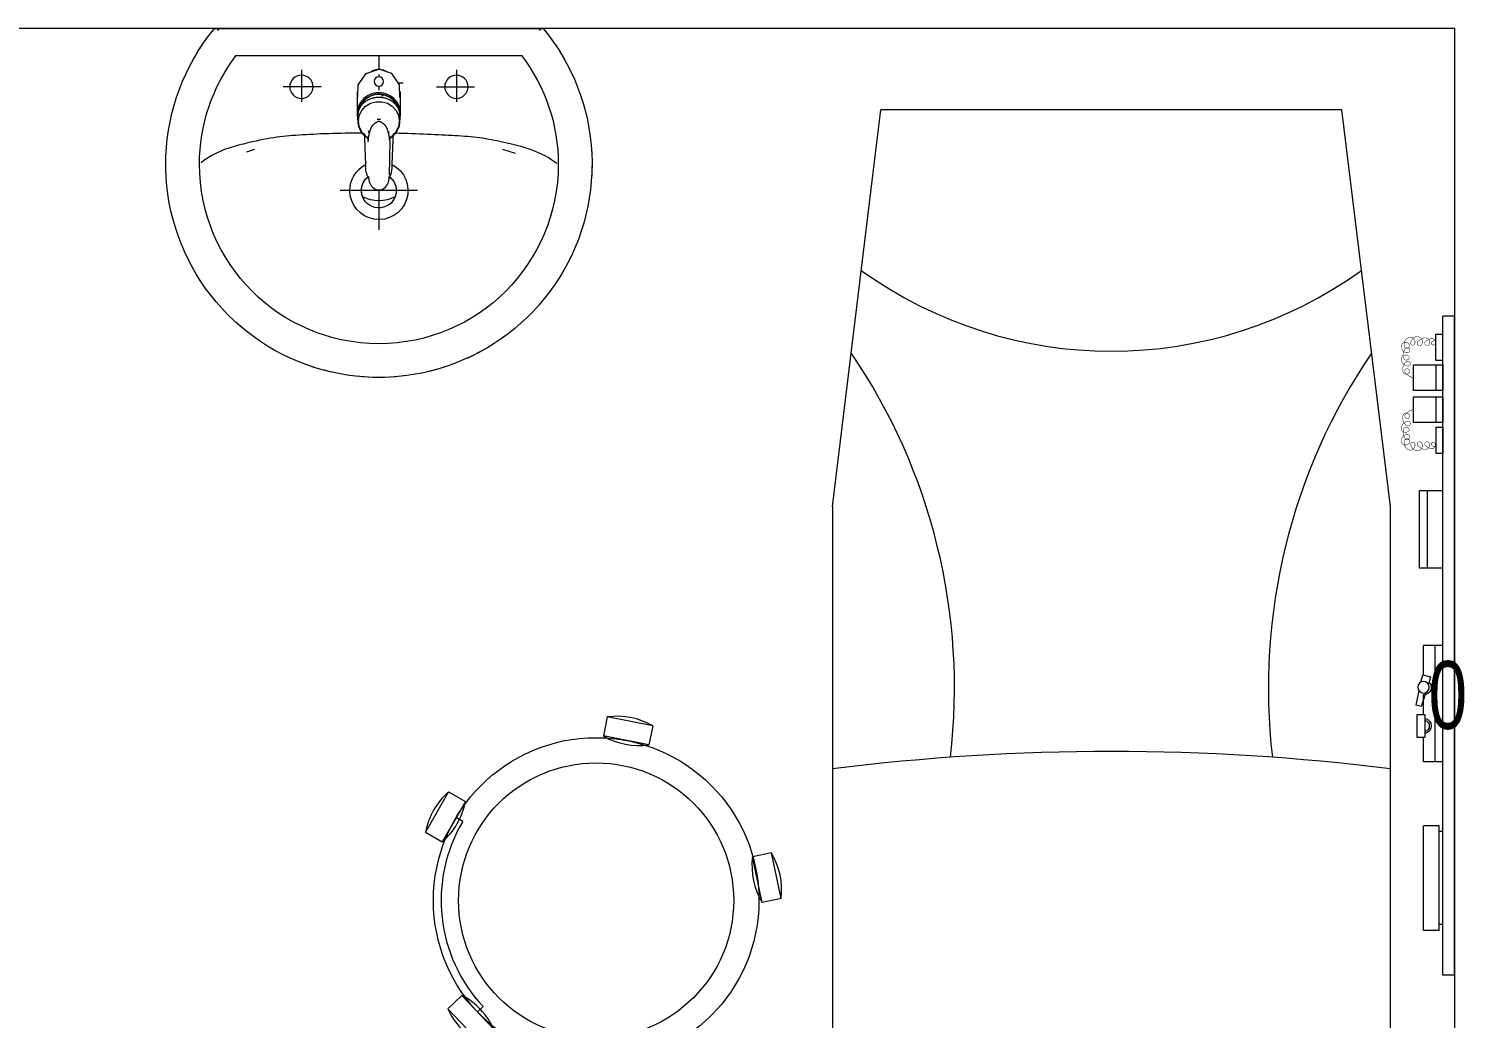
# Model space of a CAD drawing. Extents: x -234346 to 58427, y -132654 to -82394.
# Drawn here: x -124348 to -122503, y -114330 to -113053 of the extents above; entities that cross this region are included whole.
import ezdxf

# ---------------------------------------------------------------- set-up
doc = ezdxf.new("R2010")
doc.units = 0
doc.header["$LTSCALE"] = 8
doc.layers.get('0').update_dxf_attribs({"color": 9, "lineweight": 5})
for name, color, linetype, lineweight in [('72_EGR_EQP_TAG', 9, 'Continuous', 5), ('LOADING', 9, 'Continuous', 5), ('P-SANR-FIXT', 9, 'Continuous', 18), ('P-SANR-FIXT-1', 9, 'Continuous', 13), ('Walls', 9, 'Continuous', 5)]:
    doc.layers.add(name, color=color, linetype=linetype, lineweight=lineweight)
doc.styles.add('X3G_ENTITY_257CFD', font='swisscl.ttf', dxfattribs={"height": 200})

# ---------------------------------------------------------------- blocks, each defined once
blk = doc.blocks.new('ME19011A-P')
for p, q in [((-0.425, 0), (0.425, 0)), ((-0.425, 0), (-0.425, -0.015)), ((0.425, 0), (0.425, -0.015)), ((-0.425, -0.015), (0.425, -0.015)), ((-0.36, -0.015), (-0.36, -0.0198)), ((-0.24, -0.015), (-0.24, -0.0198)), ((-0.15, -0.015), (-0.15, -0.04)), ((0, -0.015), (0, -0.04)), ((0.1, -0.015), (0.1, -0.045)), ((0.2, -0.045), (0.2, -0.015)), ((0.2818, -0.015), (0.2484, -0.015)), ((0.2484, -0.0243), (0.2484, -0.015)), ((0.2818, -0.0243), (0.2818, -0.015)), ((0.3211, -0.015), (0.2877, -0.015)), ((0.2877, -0.015), (0.2877, -0.0531)), ((0.3211, -0.0531), (0.3211, -0.015)), ((0.3623, -0.015), (0.3289, -0.015)), ((0.3289, -0.015), (0.3289, -0.0531)), ((0.3623, -0.0531), (0.3623, -0.015)), ((0.3682, -0.0243), (0.3682, -0.015)), ((0.3682, -0.015), (0.4016, -0.015)), ((0.4016, -0.0243), (0.4016, -0.015)), ((-0.3675, -0.0198), (-0.2325, -0.0198)), ((-0.3675, -0.0198), (-0.3675, -0.0399)), ((-0.2325, -0.0198), (-0.2325, -0.0399)), ((-0.15, -0.025), (0, -0.025)), ((-0.0402, -0.0312), (-0.0496, -0.0337)), ((-0.0376, -0.0409), (-0.0402, -0.0312)), ((0.1, -0.035), (0.2, -0.035)), ((0.2818, -0.0243), (0.2484, -0.0243)), ((0.3211, -0.0243), (0.2877, -0.0243)), ((0.3623, -0.0243), (0.3289, -0.0243)), ((0.3682, -0.0243), (0.4016, -0.0243)), ((-0.3675, -0.0399), (-0.2325, -0.0399)), ((-0.15, -0.04), (-0.1187, -0.04)), ((-0.0887, -0.04), (-0.0637, -0.04)), ((-0.0606, -0.0371), (-0.0787, -0.0432)), ((-0.0787, -0.0432), (-0.077, -0.0497)), ((-0.0582, -0.046), (-0.077, -0.0497)), ((-0.047, -0.0434), (-0.0376, -0.0409)), ((-0.0379, -0.04), (0, -0.04)), ((0.1, -0.045), (0.2, -0.045)), ((0.2877, -0.0531), (0.3211, -0.0531)), ((0.3289, -0.0531), (0.3623, -0.0531))]:
    blk.add_line(p, q)
at = {"const_width": 0.000601}
for points in [[(0.3044, -0.0531, -0.184574), (0.2977, -0.0636, -1.44364), (0.2961, -0.0581, -0.837915), (0.2969, -0.0664, -0.30536), (0.2839, -0.062, -1.584726), (0.2894, -0.0609, -0.253153), (0.2827, -0.0684, -0.874198), (0.2775, -0.0585, -0.915253), (0.2791, -0.0658, -0.223821), (0.2683, -0.0644, -1.703343), (0.272, -0.0597, -0.588962), (0.2621, -0.068, -0.717795), (0.2625, -0.0581, -0.983104), (0.2645, -0.0644, -0.326362), (0.2534, -0.0609, -0.758716), (0.2609, -0.0514, -0.906186), (0.2593, -0.0565, -0.189488), (0.2526, -0.0522, -0.7948), (0.2613, -0.0423, -1.223996), (0.2574, -0.047, -0.072149), (0.2534, -0.0403, -0.645886), (0.2609, -0.0324, -1.366917), (0.2574, -0.0371, -0.078415), (0.2542, -0.0308, -0.723006), (0.2613, -0.0256, -1.105484), (0.2582, -0.0292, -0.221197), (0.2566, -0.0243, -0.221197)], [(0.3456, -0.0531, 0.184574), (0.3523, -0.0636, 1.44364), (0.3539, -0.0581, 0.837915), (0.3531, -0.0664, 0.30536), (0.3661, -0.062, 1.584726), (0.3606, -0.0609, 0.253153), (0.3673, -0.0684, 0.874198), (0.3725, -0.0585, 0.915253), (0.3709, -0.0658, 0.223821), (0.3817, -0.0644, 1.703343), (0.378, -0.0597, 0.588962), (0.3879, -0.068, 0.717795), (0.3875, -0.0581, 0.983104), (0.3855, -0.0644, 0.326362), (0.3966, -0.0609, 0.758716), (0.3891, -0.0514, 0.906186), (0.3907, -0.0565, 0.189488), (0.3974, -0.0522, 0.7948), (0.3887, -0.0423, 1.223996), (0.3926, -0.047, 0.072149), (0.3966, -0.0403, 0.645886), (0.3891, -0.0324, 1.366917), (0.3926, -0.0371, 0.078415), (0.3958, -0.0308, 0.723006), (0.3887, -0.0256, 1.105484), (0.3918, -0.0292, 0.221197), (0.3934, -0.0243, 0.221197)]]:
    blk.add_lwpolyline(points, format="xyb", dxfattribs=at)
blk.add_lwpolyline([(-0.1187, -0.0482), (-0.0887, -0.0482), (-0.0887, -0.0382), (-0.1187, -0.0382)], close=True)
blk.add_circle((-0.0537, -0.04), 0.0075)
for centre, radius, start, end in [((-0.1037, -0.04), 0.01, 10.4593, 169.5407), ((-0.1037, -0.04), 0.0075, 14.0075, 165.9925), ((-0.0537, -0.04), 0.01, 45, 180)]:
    blk.add_arc(centre, radius, start, end)
blk = doc.blocks.new('M.44.57.64')
at = {"layer": 'LOADING', "xscale": 1000.000000000002, "yscale": 1000.000000000002, "zscale": 1000.000000000002, "rotation": 225.9999036123427}
blk.add_blockref('ME19011A-P', (-80806.9, 16720.7), dxfattribs=at)
blk = doc.blocks.new('HF10037B-P')
at = {"layer": 'LOADING'}
for p, q in [((0.2459, 0.134), (0.1859, 0.134)), ((0.1859, 0.134), (0.1859, 0.109)), ((0.2459, 0.134), (0.2459, 0.109)), ((0.2459, 0.109), (0.1859, 0.109)), ((0, 0), (-0.0142, -0.0583)), ((0, 0), (0.0243, -0.0059)), ((0.0243, -0.0059), (0.01, -0.0642)), ((0.4071, -0.0094), (0.431, -0.0018)), ((0.4071, -0.0094), (0.4255, -0.0665)), ((0.431, -0.0018), (0.4493, -0.0589)), ((0.4069, -0.0417), (0.4165, -0.0387)), ((-0.0142, -0.0583), (0.01, -0.0642)), ((0.4255, -0.0665), (0.4493, -0.0589)), ((0.0524, -0.2725), (0.0674, -0.2525)), ((0.0674, -0.2525), (0.1154, -0.2885)), ((0.3125, -0.2897), (0.362, -0.2558)), ((0.3761, -0.2764), (0.362, -0.2558)), ((0.0524, -0.2725), (0.1004, -0.3085)), ((0.3266, -0.3103), (0.3761, -0.2764)), ((0.3267, -0.268), (0.3323, -0.2763)), ((0.1004, -0.3085), (0.1154, -0.2885)), ((0.3266, -0.3103), (0.3125, -0.2897))]:
    blk.add_line(p, q, dxfattribs=at)
for radius in [0.21, 0.1775]:
    blk.add_circle((0.2161, -0.1014), radius, dxfattribs=at)
for centre, radius, start, end in [((0.2159, 0.0465), 0.0925, 71.0754, 108.9246), ((0.2159, 0.1965), 0.0925, 251.0754, 288.9246), ((0.0779, -0.0499), 0.0925, 147.3419, 185.1912), ((-0.0678, -0.0143), 0.0925, 327.3419, 5.1912), ((0.4996, -0.0113), 0.0925, 178.8412, 216.6904), ((0.3568, -0.057), 0.0925, 358.8412, 36.6904), ((0.2161, -0.1014), 0.2, 303.6037, 17.3657), ((0.0389, -0.3404), 0.0925, 34.1875, 72.0368), ((0.3867, -0.3449), 0.0925, 105.5121, 143.3614), ((0.1289, -0.2205), 0.0925, 214.1875, 252.0368), ((0.3019, -0.2212), 0.0925, 285.5121, 323.3614)]:
    blk.add_arc(centre, radius, start, end, dxfattribs=at)
blk = doc.blocks.new('HF13902-P')
for centre, radius, start, end in [((0, 1.0679), 0.5515, 234.1788, 305.8212), ((-0.9704, 0.0819), 0.7679, 353.3222, 34.2669), ((0.9704, 0.0819), 0.7679, 145.7331, 186.6778), ((0, -2.9071), 2.9071, 82.8865, 97.1135)]:
    blk.add_arc(centre, radius, start, end)
at = {"layer": 'LOADING'}
for p, q in [((-0.36, 0.3161), (-0.2975, 0.8276)), ((0.2975, 0.8276), (-0.2975, 0.8276)), ((0.36, 0.3161), (0.2975, 0.8276)), ((-0.36, 0.3161), (-0.36, -0.6824)), ((0.36, -0.6824), (0.36, 0.3161))]:
    blk.add_line(p, q, dxfattribs=at)
blk = doc.blocks.new('FP_138-161_A_00_GFL_-0_080_Einreichung_Grundrisse_100')
at = {"layer": 'P-SANR-FIXT'}
blk.add_line((-0.0044, -0.0019), (-0.0045, -0.0021), dxfattribs=at)
at = {"layer": 'P-SANR-FIXT', "flags": 128}
blk.add_lwpolyline([(-0.0057, -0.0037), (-0.0058, -0.0039), (-0.006, -0.004)], dxfattribs=at)
blk = doc.blocks.new('FP_139-161_A_00_GFL_-0_080_Einreichung_Grundrisse_100')
at = {"layer": 'P-SANR-FIXT'}
blk.add_line((0.0045, -0.0022), (0.0044, -0.002), dxfattribs=at)
at = {"layer": 'P-SANR-FIXT', "flags": 128}
blk.add_lwpolyline([(0.006, -0.004), (0.0059, -0.0039), (0.0057, -0.0038)], dxfattribs=at)
blk = doc.blocks.new('IS_Ceraplus_B8204_BIM_BG _1_ - B8204AA - CERAPLUS single lever basin mixer with pop-up waste-V137-161_A_00_GFL_-0_080_Einreichung_Grundrisse_100')
at = {"layer": 'P-SANR-FIXT-1'}
h = blk.add_hatch(dxfattribs=at)
h.set_pattern_fill('FP_26', color=256, style=0, pattern_type=2)
h.set_pattern_definition([(225, (0.009, 0), (0.010607, -0.010607), []), (315, (0.009, 0), (0.010607, 0.010607), [])])
h.paths.add_polyline_path([(0.0056, -0.002), (0.0058, -0.0024), (0.0058, -0.0021)])
h.paths.add_polyline_path([(0.007, -0.0039), (0.0088, -0.0045), (0.0084, -0.0043)])
at = {"layer": 'LOADING'}
for p, q in [((-0.028, 0), (-0.028, -0.0281)), ((0.028, -0.0281), (0.028, 0)), ((-0.0274, -0.0337), (-0.0271, -0.0392)), ((-0.0262, -0.0282), (-0.0263, -0.0287)), ((0.0263, -0.0287), (0.0262, -0.0282)), ((0.0262, -0.0293), (0.0263, -0.0287)), ((0.0271, -0.0392), (0.0274, -0.0337)), ((-0.0137, -0.0512), (-0.0129, -0.0517)), ((0.0124, -0.052), (0.0133, -0.0515)), ((0.0185, -0.0618), (0.019, -0.0539)), ((0.019, -0.0539), (0.0188, -0.0561)), ((0.014, -0.0647), (0.0133, -0.1077))]:
    blk.add_line(p, q, dxfattribs=at)
at = {"layer": 'LOADING', "flags": 128}
for points in [[(-0.0272, -0.0069), (-0.0266, 0.009), (-0.0165, 0.0236), (0, 0.0291)], [(0.0272, -0.0069), (0.0266, 0.009), (0.0165, 0.0236), (0, 0.0291)], [(-0.0176, -0.0568), (-0.0224, -0.0513), (-0.0254, -0.0448), (-0.0264, -0.0376), (-0.0253, -0.0305), (-0.0222, -0.024), (-0.0172, -0.0186), (-0.0109, -0.0147), (-0.0037, -0.0127), (0.0037, -0.0127), (0.0109, -0.0147), (0.0172, -0.0186), (0.0222, -0.024), (0.0253, -0.0305), (0.0264, -0.0376), (0.0254, -0.0448), (0.0224, -0.0513), (0.0176, -0.0568)], [(-0.0271, -0.0393), (-0.027, -0.0403), (-0.0269, -0.0414), (-0.0267, -0.0424), (-0.0265, -0.0434), (-0.0262, -0.0444), (-0.0259, -0.0454), (-0.0255, -0.0464), (-0.0252, -0.0474), (-0.0247, -0.0484), (-0.0243, -0.0493), (-0.0238, -0.0502), (-0.0232, -0.0511), (-0.0226, -0.052), (-0.022, -0.0529), (-0.0214, -0.0537), (-0.0207, -0.0545), (-0.0199, -0.0553), (-0.0192, -0.0561), (-0.0184, -0.0568), (-0.0176, -0.0575), (-0.0173, -0.0577)], [(-0.019, -0.0539), (-0.0185, -0.0615), (-0.0185, -0.0618)], [(0.0173, -0.0577), (0.0181, -0.057), (0.0189, -0.0563), (0.0197, -0.0556), (0.0204, -0.0548), (0.0211, -0.054), (0.0218, -0.0532), (0.0224, -0.0523), (0.023, -0.0514), (0.0236, -0.0505), (0.0241, -0.0496), (0.0246, -0.0487), (0.025, -0.0477), (0.0254, -0.0467), (0.0258, -0.0458), (0.0261, -0.0448), (0.0264, -0.0437), (0.0266, -0.0427), (0.0268, -0.0417), (0.027, -0.0407), (0.0271, -0.0396), (0.0271, -0.0393)], [(-0.0181, -0.0728), (-0.0177, -0.083), (-0.0172, -0.0938)], [(-0.0162, -0.0579), (-0.0156, -0.058), (-0.0151, -0.0581), (-0.0146, -0.0583), (-0.0142, -0.0586), (-0.0139, -0.0588), (-0.0138, -0.0591)], [(-0.0138, -0.0591), (-0.0139, -0.0612), (-0.014, -0.0633)], [(0.0138, -0.0591), (0.0139, -0.0588), (0.0142, -0.0586), (0.0146, -0.0583), (0.0151, -0.0581), (0.0156, -0.058), (0.0162, -0.0579)], [(0.014, -0.0633), (0.0139, -0.0612), (0.0138, -0.0591)], [(0.0171, -0.0578), (0.0174, -0.0575), (0.0176, -0.0568)], [(0.0172, -0.0938), (0.0177, -0.083), (0.0181, -0.0728)], [(0.0184, -0.0651), (0.0184, -0.0652), (0.0184, -0.0652), (0.0184, -0.0652), (0.0184, -0.0654), (0.0184, -0.0655)], [(-0.0129, -0.1142), (-0.0124, -0.1161), (-0.0118, -0.1179), (-0.0109, -0.1197), (-0.0098, -0.1214), (-0.0084, -0.123), (-0.0067, -0.1244), (-0.0047, -0.1255), (-0.0025, -0.1263), (0, -0.1266)], [(0, -0.1266), (0.0025, -0.1263), (0.0047, -0.1255), (0.0067, -0.1244), (0.0084, -0.123), (0.0098, -0.1214), (0.0109, -0.1197), (0.0118, -0.1179), (0.0124, -0.1161), (0.0129, -0.1142)]]:
    blk.add_lwpolyline(points, dxfattribs=at)
at = {"layer": 'LOADING'}
for centre, radius, start, end in [((0, 0.0135), 0.00603, 0, 180), ((0, 0.0135), 0.00603, 180, 0), ((-0.009, 0), 0.005, 300, 315), ((0.009, 0), 0.005, 225, 240)]:
    blk.add_arc(centre, radius, start, end, dxfattribs=at)
for centre, major_axis, start_param, end_param in [((0, -0.0281), (-0.028, 0), 4.712389, 6.47291), ((0, -0.0287), (0.0267, 0), 1.570796, 3.036556), ((0, -0.0287), (0.0263, 0), 2.625648, 2.791756), ((0, -0.0287), (-0.0263, 0), 4.712389, 5.759587), ((0, -0.0281), (0.028, 0), 6.093357, 7.853982), ((0, -0.0287), (0.0267, 0), 0.105099, 1.570796), ((0, -0.0287), (0.0262, 0), 0.523599, 1.570796), ((0, -0.0287), (0.0262, 0), 0.349919, 0.515945), ((0, -0.0321), (0.0275, 0), 3.141823, 3.202701), ((0, -0.0321), (0.0275, 0), 3.239313, 3.439417), ((0, -0.0281), (0.028, 0), 3.371221, 3.483334), ((0, -0.0287), (0.0267, 0), 6.059374, 6.108652), ((0, -0.0321), (0.0275, 0), 5.985527, 6.185455), ((0, -0.0281), (0.028, 0), 5.94107, 6.05344), ((0, -0.0321), (0.0275, 0), 6.222066, 6.282955), ((0, -0.0312), (0.0248, 0), 4.111947, 4.191073), ((0, -0.0281), (0.028, 0), 4.202431, 4.259552), ((0, -0.0287), (0.0263, 0), 4.169225, 4.2325), ((0, -0.0281), (0.028, 0), 5.172057, 5.222265)]:
    blk.add_ellipse(centre, major_axis=major_axis, ratio=0.961262, start_param=start_param, end_param=end_param, dxfattribs=at)
for points, knots in [([(-0.0215, -0.0162), (-0.0216, -0.0163), (-0.0219, -0.0167), (-0.0227, -0.0177), (-0.0238, -0.0192), (-0.0249, -0.0211), (-0.0258, -0.0231), (-0.0266, -0.0253), (-0.0273, -0.0282), (-0.0275, -0.0305), (-0.0275, -0.0321)], [0.7859035, 0.7859035, 0.7859035, 0.7859035, 0.7916667, 0.8055556, 0.8333333, 0.8611111, 0.8888889, 0.9166667, 0.9444444, 1, 1, 1, 1]), ([(0.021, -0.0157), (0.0208, -0.0154), (0.0203, -0.0149), (0.0192, -0.0139), (0.0177, -0.0127), (0.0161, -0.0117), (0.0148, -0.0109), (0.0138, -0.0104), (0.0127, -0.0099), (0.0113, -0.0093), (0.0087, -0.0084), (0.0048, -0.0075), (0, -0.0071), (-0.0048, -0.0075), (-0.0087, -0.0084), (-0.0113, -0.0093), (-0.0127, -0.0099), (-0.0138, -0.0104), (-0.0148, -0.0109), (-0.0161, -0.0117), (-0.0177, -0.0127), (-0.0191, -0.0139), (-0.0202, -0.0149), (-0.0208, -0.0154), (-0.021, -0.0157)], [0.2222222, 0.2222222, 0.2222222, 0.2222222, 0.2361111, 0.25, 0.2777778, 0.3055556, 0.3194444, 0.3333333, 0.3472222, 0.3611111, 0.3888889, 0.4444444, 0.5, 0.5555556, 0.6111111, 0.6388889, 0.6527778, 0.6666667, 0.6805556, 0.6944444, 0.7222222, 0.75, 0.7638889, 0.7777778, 0.7777778, 0.7777778, 0.7777778]), ([(0.0275, -0.0321), (0.0275, -0.0305), (0.0273, -0.0282), (0.0266, -0.0253), (0.0258, -0.0231), (0.0249, -0.0211), (0.0238, -0.0192), (0.0227, -0.0177), (0.0219, -0.0167), (0.0216, -0.0163), (0.0215, -0.0162)], [0, 0, 0, 0, 0.0555556, 0.0833333, 0.1111111, 0.1388889, 0.1666667, 0.1944444, 0.2083333, 0.2142181, 0.2142181, 0.2142181, 0.2142181]), ([(0, -0.0357), (-0.0006, -0.0357), (-0.0013, -0.0357), (-0.002, -0.0357), (-0.0022, -0.0357)], [0, 0, 0, 0, 0.1, 0.1298359, 0.1298359, 0.1298359, 0.1298359]), ([(0.0022, -0.0357), (0.002, -0.0357), (0.0013, -0.0357), (0.0006, -0.0357), (0, -0.0357)], [0.8701578, 0.8701578, 0.8701578, 0.8701578, 0.9, 1, 1, 1, 1]), ([(-0.0188, -0.0538), (-0.0188, -0.0547), (-0.0186, -0.0582), (-0.0185, -0.0619), (-0.0184, -0.0646)], [0.6724021, 0.6724021, 0.6724021, 0.6724021, 0.75, 1, 1, 1, 1]), ([(0, -0.0378), (-0.0005, -0.038), (-0.0012, -0.0384), (-0.0021, -0.0389), (-0.0028, -0.0393), (-0.0035, -0.0397), (-0.0042, -0.04), (-0.0049, -0.0405), (-0.0055, -0.0409), (-0.0061, -0.0414), (-0.0067, -0.0419), (-0.0072, -0.0424), (-0.0078, -0.0429), (-0.0083, -0.0435), (-0.0088, -0.0441), (-0.0092, -0.0446), (-0.0096, -0.0452), (-0.01, -0.0459), (-0.0103, -0.0466), (-0.0105, -0.0472), (-0.0107, -0.0477), (-0.0108, -0.0481), (-0.0109, -0.0484), (-0.0111, -0.0489), (-0.0114, -0.0497), (-0.0118, -0.0509), (-0.0122, -0.0521), (-0.0124, -0.053), (-0.0126, -0.0537), (-0.0128, -0.0544), (-0.0129, -0.0552), (-0.0131, -0.0559), (-0.0132, -0.0566), (-0.0134, -0.0572), (-0.0136, -0.0581), (-0.0137, -0.0587), (-0.0138, -0.0591)], [0, 0, 0, 0, 0.055556, 0.083333, 0.111111, 0.138889, 0.166667, 0.194444, 0.222222, 0.25, 0.277778, 0.305556, 0.333333, 0.361111, 0.388889, 0.416667, 0.444444, 0.472222, 0.5, 0.527778, 0.541667, 0.555556, 0.569444, 0.583333, 0.611111, 0.666667, 0.722222, 0.75, 0.777778, 0.805556, 0.833333, 0.861111, 0.888889, 0.916667, 0.944444, 1, 1, 1, 1]), ([(0.0138, -0.0591), (0.0137, -0.0587), (0.0136, -0.0581), (0.0134, -0.0572), (0.0132, -0.0566), (0.0131, -0.0559), (0.0129, -0.0552), (0.0128, -0.0544), (0.0126, -0.0537), (0.0124, -0.053), (0.0122, -0.0521), (0.0118, -0.0509), (0.0114, -0.0497), (0.0111, -0.0489), (0.0109, -0.0484), (0.0108, -0.0481), (0.0107, -0.0477), (0.0105, -0.0472), (0.0103, -0.0466), (0.01, -0.0459), (0.0096, -0.0452), (0.0092, -0.0446), (0.0088, -0.0441), (0.0083, -0.0435), (0.0078, -0.0429), (0.0072, -0.0424), (0.0067, -0.0419), (0.0061, -0.0414), (0.0055, -0.0409), (0.0049, -0.0405), (0.0042, -0.04), (0.0035, -0.0397), (0.0028, -0.0393), (0.0021, -0.0389), (0.0012, -0.0384), (0.0005, -0.038), (0, -0.0378)], [0, 0, 0, 0, 0.055556, 0.083333, 0.111111, 0.138889, 0.166667, 0.194444, 0.222222, 0.25, 0.277778, 0.333333, 0.388889, 0.416667, 0.430556, 0.444444, 0.458333, 0.472222, 0.5, 0.527778, 0.555556, 0.583333, 0.611111, 0.638889, 0.666667, 0.694444, 0.722222, 0.75, 0.777778, 0.805556, 0.833333, 0.861111, 0.888889, 0.916667, 0.944444, 1, 1, 1, 1]), ([(0.0184, -0.0646), (0.0185, -0.0619), (0.0186, -0.0582), (0.0188, -0.0547), (0.0188, -0.0538)], [0, 0, 0, 0, 0.25, 0.3275586, 0.3275586, 0.3275586, 0.3275586]), ([(-0.0162, -0.0579), (-0.0162, -0.0578), (-0.0163, -0.0578), (-0.0165, -0.0577), (-0.0166, -0.0575), (-0.0167, -0.0574), (-0.0169, -0.0573), (-0.017, -0.0572), (-0.0172, -0.0571), (-0.0173, -0.057), (-0.0175, -0.0569), (-0.0176, -0.0568)], [0, 0, 0, 0, 0.1, 0.2, 0.3, 0.4, 0.5, 0.6, 0.7, 0.8, 1, 1, 1, 1]), ([(-0.0148, -0.0587), (-0.015, -0.0586), (-0.0159, -0.0583), (-0.0167, -0.058), (-0.0172, -0.0578)], [0.8, 0.8, 0.8, 0.8, 0.85, 1, 1, 1, 1]), ([(0.0141, -0.0613), (0.0141, -0.0611), (0.0143, -0.0608), (0.0145, -0.0604), (0.0148, -0.06), (0.0151, -0.0596), (0.0153, -0.0594), (0.0155, -0.0592), (0.0156, -0.059), (0.0158, -0.0588), (0.016, -0.0587), (0.0163, -0.0585), (0.0165, -0.0583), (0.0166, -0.0582)], [0.3333333, 0.3333333, 0.3333333, 0.3333333, 0.4166667, 0.5, 0.5833333, 0.6666667, 0.7083333, 0.75, 0.7916667, 0.8333333, 0.875, 0.9166667, 1, 1, 1, 1]), ([(0.0176, -0.0568), (0.0175, -0.0569), (0.0173, -0.057), (0.0172, -0.0571), (0.017, -0.0572), (0.0169, -0.0573), (0.0167, -0.0574), (0.0166, -0.0575), (0.0165, -0.0577), (0.0163, -0.0578), (0.0162, -0.0578), (0.0162, -0.0579)], [0, 0, 0, 0, 0.2, 0.3, 0.4, 0.5, 0.6, 0.7, 0.8, 0.9, 1, 1, 1, 1]), ([(-0.0131, -0.1116), (-0.0132, -0.1115), (-0.0135, -0.1109), (-0.0141, -0.1099), (-0.0147, -0.1086), (-0.0153, -0.1072), (-0.0159, -0.1053), (-0.0167, -0.1021), (-0.0171, -0.0992), (-0.0171, -0.0973)], [0.4856715, 0.4856715, 0.4856715, 0.4856715, 0.5, 0.55, 0.6, 0.65, 0.7, 0.8, 1, 1, 1, 1]), ([(-0.0132, -0.1091), (-0.0132, -0.1096), (-0.0132, -0.1103), (-0.0132, -0.1111), (-0.0132, -0.1115), (-0.0132, -0.1118), (-0.0131, -0.1122), (-0.0131, -0.1125), (-0.0131, -0.1128), (-0.0131, -0.1131), (-0.013, -0.1134), (-0.013, -0.1138), (-0.0129, -0.1141), (-0.0129, -0.1142)], [0.2, 0.2, 0.2, 0.2, 0.4, 0.5, 0.55, 0.6, 0.65, 0.7, 0.75, 0.8, 0.85, 0.9, 1, 1, 1, 1]), ([(0.0129, -0.1142), (0.0129, -0.1141), (0.013, -0.1138), (0.013, -0.1134), (0.0131, -0.1131), (0.0131, -0.1128), (0.0131, -0.1125), (0.0131, -0.1122), (0.0132, -0.1118), (0.0132, -0.1115), (0.0132, -0.1111), (0.0132, -0.1103), (0.0132, -0.1096), (0.0132, -0.1091)], [0, 0, 0, 0, 0.1, 0.15, 0.2, 0.25, 0.3, 0.35, 0.4, 0.45, 0.5, 0.6, 0.8, 0.8, 0.8, 0.8]), ([(0.0131, -0.1116), (0.0133, -0.1113), (0.0137, -0.1106), (0.0142, -0.1096), (0.0147, -0.1084), (0.0153, -0.1072), (0.0159, -0.1053), (0.0167, -0.1021), (0.0171, -0.0992), (0.0171, -0.0973)], [-0.5143371, -0.5143371, -0.5143371, -0.5143371, -0.475, -0.4375, -0.4, -0.35, -0.3, -0.2, 0, 0, 0, 0])]:
    blk.add_open_spline(points, degree=3, knots=knots, dxfattribs=at)
for points in [[(-0.0184, -0.0646), (-0.0183, -0.0659), (-0.0182, -0.0684), (-0.0181, -0.0709), (-0.0181, -0.0721)], [(-0.0172, -0.0578), (-0.0171, -0.0578), (-0.0169, -0.058), (-0.0167, -0.0581), (-0.0166, -0.0582)], [(-0.0162, -0.0579), (-0.0162, -0.0579), (-0.0164, -0.0581), (-0.0165, -0.0582), (-0.0166, -0.0583), (-0.0166, -0.0582), (-0.0166, -0.0582)], [(-0.0166, -0.0582), (-0.0163, -0.0585), (-0.0156, -0.059), (-0.0148, -0.0599), (-0.0142, -0.0609), (-0.0139, -0.0617), (-0.0138, -0.0621)], [(-0.014, -0.0633), (-0.014, -0.0633), (-0.014, -0.0633), (-0.014, -0.0633)], [(-0.014, -0.0646), (-0.014, -0.0644), (-0.014, -0.064), (-0.014, -0.0635), (-0.014, -0.0633)], [(0.014, -0.0633), (0.014, -0.0633), (0.014, -0.0633), (0.014, -0.0633)], [(0.014, -0.0633), (0.014, -0.0635), (0.014, -0.064), (0.014, -0.0644), (0.014, -0.0647)], [(0.0172, -0.0578), (0.0168, -0.0579), (0.0158, -0.0583), (0.0147, -0.0587), (0.0141, -0.059)], [(0.0166, -0.0582), (0.0166, -0.0582), (0.0166, -0.0583), (0.0165, -0.0582), (0.0164, -0.0581), (0.0162, -0.0579), (0.0162, -0.0579)], [(0.0166, -0.0582), (0.0167, -0.0582), (0.0168, -0.0581), (0.0169, -0.058), (0.0169, -0.058)], [(0.0169, -0.058), (0.017, -0.0579), (0.0171, -0.0579), (0.0171, -0.0578)], [(0.0181, -0.0721), (0.0181, -0.0709), (0.0182, -0.0684), (0.0183, -0.0659), (0.0184, -0.0646)], [(-0.0172, -0.0938), (-0.0172, -0.0944), (-0.0172, -0.0956), (-0.0171, -0.0967), (-0.0171, -0.0973)], [(0.0171, -0.0973), (0.0171, -0.0967), (0.0172, -0.0956), (0.0172, -0.0944), (0.0172, -0.0938)]]:
    blk.add_open_spline(points, degree=3, dxfattribs=at)
for name in ['FP_138-161_A_00_GFL_-0_080_Einreichung_Grundrisse_100', 'FP_139-161_A_00_GFL_-0_080_Einreichung_Grundrisse_100']:
    blk.add_blockref(name, (0, 0), dxfattribs=at)
blk = doc.blocks.new('_100_WB_KER_REN_55x45x18 - _100_WB_KER_REN_55x45x18-V63-161_A_00_GFL_-0_080_Einreichung_Grundrisse_100')
at = {"layer": 'LOADING'}
for p, q in [((-0.2075, 0.225), (-0.2075, 0.2227)), ((0.2074, 0.225), (-0.2074, 0.225)), ((0.2075, 0.2227), (0.2075, 0.225)), ((-0.1855, 0.1899), (0.1855, 0.1899)), ((0, 0.1899), (0, 0.1724)), ((-0.1, 0.172), (-0.1, 0.1303)), ((0.1, 0.172), (0.1, 0.1303)), ((-0.0744, 0.15), (-0.1234, 0.15)), ((-0.0259, 0.155), (-0.0315, 0.155)), ((0, 0.1656), (0, 0.1628)), ((0, 0.1509), (0, 0.1454)), ((0.026, 0.155), (0.0248, 0.155)), ((0.0744, 0.15), (0.1234, 0.15)), ((0, 0.1422), (0, 0.1399)), ((-0.1763, 0.0637), (-0.1598, 0.0692)), ((0.1605, 0.0691), (0.1707, 0.0656)), ((-0.05, 0.0161), (0.05, 0.0161)), ((0, 0.0168), (0, -0.0348))]:
    blk.add_line(p, q, dxfattribs=at)
at = {"layer": 'LOADING', "flags": 128}
for points in [[(-0.2121, 0.225), (-0.219, 0.2164), (-0.2254, 0.2075), (-0.2316, 0.1983), (-0.2373, 0.189), (-0.2427, 0.1794), (-0.2476, 0.1696), (-0.2522, 0.1596), (-0.2564, 0.1494), (-0.2602, 0.1391), (-0.2635, 0.1286), (-0.2665, 0.118), (-0.269, 0.1073), (-0.271, 0.0965), (-0.2727, 0.0856), (-0.2739, 0.0747), (-0.2747, 0.0637), (-0.275, 0.0527), (-0.275, 0.05)], [(0.275, 0.05), (0.2748, 0.061), (0.2741, 0.072), (0.273, 0.0829), (0.2715, 0.0938), (0.2695, 0.1046), (0.2671, 0.1154), (0.2643, 0.126), (0.261, 0.1365), (0.2574, 0.1469), (0.2533, 0.1571), (0.2488, 0.1671), (0.2439, 0.177), (0.2387, 0.1866), (0.233, 0.1961), (0.227, 0.2053), (0.2206, 0.2142), (0.2138, 0.2229), (0.2121, 0.225)], [(-0.275, 0.05), (-0.2748, 0.039), (-0.2741, 0.028), (-0.273, 0.0171), (-0.2715, 0.0062), (-0.2695, -0.0046), (-0.2671, -0.0154), (-0.2643, -0.026), (-0.261, -0.0365), (-0.2574, -0.0469), (-0.2533, -0.0571), (-0.2488, -0.0671), (-0.2439, -0.077), (-0.2387, -0.0866), (-0.233, -0.0961), (-0.227, -0.1053), (-0.2206, -0.1142), (-0.2138, -0.1229), (-0.2067, -0.1313), (-0.1993, -0.1395), (-0.1916, -0.1473), (-0.1836, -0.1548), (-0.1752, -0.162), (-0.1666, -0.1688), (-0.1577, -0.1753), (-0.1486, -0.1814), (-0.1392, -0.1872), (-0.1296, -0.1925), (-0.1198, -0.1975), (-0.1098, -0.2021), (-0.0996, -0.2063), (-0.0893, -0.2101), (-0.0788, -0.2135), (-0.0682, -0.2164), (-0.0575, -0.2189), (-0.0467, -0.221), (-0.0359, -0.2227), (-0.0249, -0.2239), (-0.014, -0.2246), (-0.003, -0.225), (0.008, -0.2249), (0.019, -0.2243), (0.03, -0.2234), (0.0409, -0.2219), (0.0517, -0.2201), (0.0625, -0.2178), (0.0731, -0.2151), (0.0837, -0.212), (0.0941, -0.2084), (0.1043, -0.2044), (0.1144, -0.2001), (0.1243, -0.1953), (0.1341, -0.1901), (0.1436, -0.1846), (0.1528, -0.1786), (0.1618, -0.1723), (0.1706, -0.1657), (0.1791, -0.1587), (0.1873, -0.1514), (0.1952, -0.1437), (0.2028, -0.1358), (0.21, -0.1275), (0.217, -0.119), (0.2236, -0.1101), (0.2298, -0.1011), (0.2356, -0.0918), (0.2411, -0.0822), (0.2462, -0.0725), (0.2509, -0.0625), (0.2552, -0.0524), (0.2591, -0.0421), (0.2626, -0.0317), (0.2656, -0.0211), (0.2683, -0.0104), (0.2705, 0.0003), (0.2722, 0.0112), (0.2736, 0.0221), (0.2745, 0.0331), (0.2749, 0.0441), (0.275, 0.05)]]:
    blk.add_lwpolyline(points, dxfattribs=at)
at = {"layer": 'LOADING'}
for centre in [(-0.1, 0.15), (0.1, 0.15)]:
    blk.add_circle(centre, 0.015, dxfattribs=at)
for centre, radius, start, end in [((0, 0.05), 0.275, 140.4788, 141.2381), ((0, 0.05), 0.275, 38.7619, 39.5212), ((0, 0.05), 0.275, 145.9324, 150.3591), ((0, 0.05), 0.275, 29.6409, 34.0676), ((0, 0.05), 0.2315, 142.8209, 180), ((0, 0.05), 0.2315, 0, 37.1791), ((0, 0.155), 0.0175, 54.0899, 125.9101), ((0, 0.155), 0.0175, 68.869, 83.8798), ((0, 0.155), 0.0175, 251.9463, 258.2346), ((0, 0.05), 0.275, 180, 183.6225), ((0, 0.05), 0.2315, 180, 0), ((0, 0.0161), 0.0375, 117.1305, 0), ((0, 0.0161), 0.0375, 0, 61.4146), ((0, 0.0161), 0.0225, 129.5025, 0), ((0, 0.0161), 0.0225, 156.725, 162.0134), ((0, 0.0161), 0.0225, 138.0808, 143.3939), ((0, 0.0161), 0.0225, 0, 51.4286), ((0, 0.0161), 0.0225, 36.616, 41.9265), ((0, 0.0161), 0.0225, 17.9887, 23.276), ((0, 0.0161), 0.0225, 180, 193.3417), ((0, 0.0161), 0.0225, 197.0466, 201.508), ((0, 0.05), 0.047, 243.4433, 296.5567), ((0, 0.0161), 0.0225, 338.492, 342.9534), ((0, 0.0161), 0.0225, 346.6583, 0), ((0, 0.05), 0.275, 307.6689, 312), ((0, 0.05), 0.275, 240, 245.6589), ((0, 0.05), 0.275, 252, 257.5535), ((0, 0.05), 0.275, 282.9241, 288), ((0, 0.05), 0.275, 264, 276)]:
    blk.add_arc(centre, radius, start, end, dxfattribs=at)
for points, knots in [([(-0.2074, 0.225), (-0.2078, 0.225), (-0.2086, 0.225), (-0.2095, 0.225), (-0.2102, 0.225), (-0.2106, 0.225), (-0.2109, 0.225), (-0.2111, 0.225), (-0.2114, 0.225), (-0.2116, 0.225), (-0.2118, 0.225), (-0.2119, 0.225), (-0.2119, 0.225)], [-1, -1, -1, -1, -0.8333333, -0.6666667, -0.5833333, -0.5, -0.4583333, -0.4166667, -0.3333333, -0.2916667, -0.25, -0.1666667, -0.1666667, -0.1666667, -0.1666667]), ([(0.2119, 0.225), (0.2119, 0.225), (0.2118, 0.225), (0.2116, 0.225), (0.2114, 0.225), (0.2111, 0.225), (0.2109, 0.225), (0.2106, 0.225), (0.2102, 0.225), (0.2095, 0.225), (0.2086, 0.225), (0.2078, 0.225), (0.2074, 0.225)], [-0.8333333, -0.8333333, -0.8333333, -0.8333333, -0.75, -0.7083333, -0.6666667, -0.5833333, -0.5416667, -0.5, -0.4166667, -0.3333333, -0.1666667, 0, 0, 0, 0]), ([(-0.0037, 0.1721), (-0.0046, 0.1719), (-0.0064, 0.1714), (-0.0081, 0.1705), (-0.009, 0.17)], [0.5653198, 0.5653198, 0.5653198, 0.5653198, 0.6111111, 0.6666667, 0.6666667, 0.6666667, 0.6666667]), ([(0.009, 0.17), (0.0086, 0.1703), (0.0077, 0.1708), (0.0059, 0.1715), (0.0046, 0.1719), (0.0037, 0.1721)], [0.3333333, 0.3333333, 0.3333333, 0.3333333, 0.3611111, 0.3888889, 0.4346482, 0.4346482, 0.4346482, 0.4346482]), ([(-0.2294, 0.0509), (-0.2103, 0.066), (-0.1431, 0.0839), (-0.1084, 0.0863), (-0.0496, 0.0893), (-0.0206, 0.0899)], [0.0392191, 0.0392191, 0.0392191, 0.0392191, 0.1715289, 0.4228457, 0.6475389, 0.6475389, 0.6475389, 0.6475389]), ([(0.0209, 0.0903), (0.0512, 0.0901), (0.1113, 0.0879), (0.1514, 0.0828), (0.2115, 0.0665), (0.2292, 0.052)], [0.7533082, 0.7533082, 0.7533082, 0.7533082, 0.9865548, 1.235629, 1.3638988, 1.3638988, 1.3638988, 1.3638988]), ([(-0.0141, 0.0337), (-0.0162, 0.0319), (-0.0207, 0.0267), (-0.0225, 0.02), (-0.0225, 0.0161)], [0.7144203, 0.7144203, 0.7144203, 0.7144203, 0.8333333, 1, 1, 1, 1]), ([(0.0225, 0.0161), (0.0225, 0.0187), (0.0216, 0.0239), (0.0182, 0.0298), (0.0152, 0.0327), (0.0141, 0.0337)], [0, 0, 0, 0, 0.1111111, 0.2222222, 0.285568, 0.285568, 0.285568, 0.285568])]:
    blk.add_open_spline(points, degree=3, knots=knots, dxfattribs=at)
for points in [[(-0.2075, 0.2227), (-0.2075, 0.2231), (-0.2075, 0.2235), (-0.2075, 0.2239)], [(0.2075, 0.2239), (0.2075, 0.2235), (0.2075, 0.2231), (0.2075, 0.2227)], [(-0.1852, 0.1899), (-0.1853, 0.1899), (-0.1854, 0.1899), (-0.1855, 0.1899)], [(0.1855, 0.1899), (0.1854, 0.1899), (0.1853, 0.1899), (0.1852, 0.1899)], [(-0.0009, 0.1725), (-0.0013, 0.1725), (-0.0018, 0.1724), (-0.0022, 0.1724)], [(0.0022, 0.1724), (0.0018, 0.1724), (0.0013, 0.1725), (0.0009, 0.1725)], [(-0.0225, 0.0161), (-0.0225, 0.0147), (-0.0222, 0.012), (-0.0215, 0.0093), (-0.021, 0.008)], [(0.021, 0.008), (0.0215, 0.0093), (0.0222, 0.012), (0.0225, 0.0147), (0.0225, 0.0161)]]:
    blk.add_open_spline(points, degree=3, dxfattribs=at)
at = {"layer": 'LOADING', "xscale": -1, "rotation": 5.088887490341627e-12}
blk.add_blockref('IS_Ceraplus_B8204_BIM_BG _1_ - B8204AA - CERAPLUS single lever basin mixer with pop-up waste-V137-161_A_00_GFL_-0_080_Einreichung_Grundrisse_100', (0, 0.1434), dxfattribs=at)
blk = doc.blocks.new('GF1')
at = {"layer": 'Walls', "color": 9}
for q in [(-126659.6, -113052.6), (-122507.8, -116462.6)]:
    blk.add_line((-122507.8, -113052.6), q, dxfattribs=at)
at = {"layer": 'LOADING', "color": 9, "yscale": 1000, "zscale": 1000}
for name, p, xscale in [('_100_WB_KER_REN_55x45x18 - _100_WB_KER_REN_55x45x18-V63-161_A_00_GFL_-0_080_Einreichung_Grundrisse_100', (-123895.7, -113277.6, 0), -1000), ('HF13902-P', (-122950.5, -113985.2, 0), 1000)]:
    blk.add_blockref(name, p, dxfattribs=dict(at, xscale=xscale))
at = {"layer": 'LOADING', "color": 9, "xscale": -1, "rotation": 135.9999036123427}
blk.add_blockref('M.44.57.64', (-52765.1, -157954, 0), dxfattribs=at)
at = {"layer": 'LOADING', "color": 9, "extrusion": (-2.75759e-10, -1.16581e-09, -1), "xscale": -999.9999999999998, "yscale": 999.9999999999998, "zscale": 999.9999999999998, "rotation": 154.2186874640737}
blk.add_blockref('HF10037B-P', (123376.7, -114174.7, 0), dxfattribs=at)
at = {"layer": '72_EGR_EQP_TAG', "color": 9, "insert": (-122491.5, -113868.6, 0), "char_height": 87.47, "attachment_point": 2, "style": 'X3G_ENTITY_257CFD'}
blk.add_mtext('05', dxfattribs=at)

msp = doc.modelspace()

# ---------------------------------------------------------------- block references
at = {"layer": '72_EGR_EQP_TAG'}
msp.add_blockref('GF1', (0, 0), dxfattribs=at)

doc.saveas('drawing.dxf')
